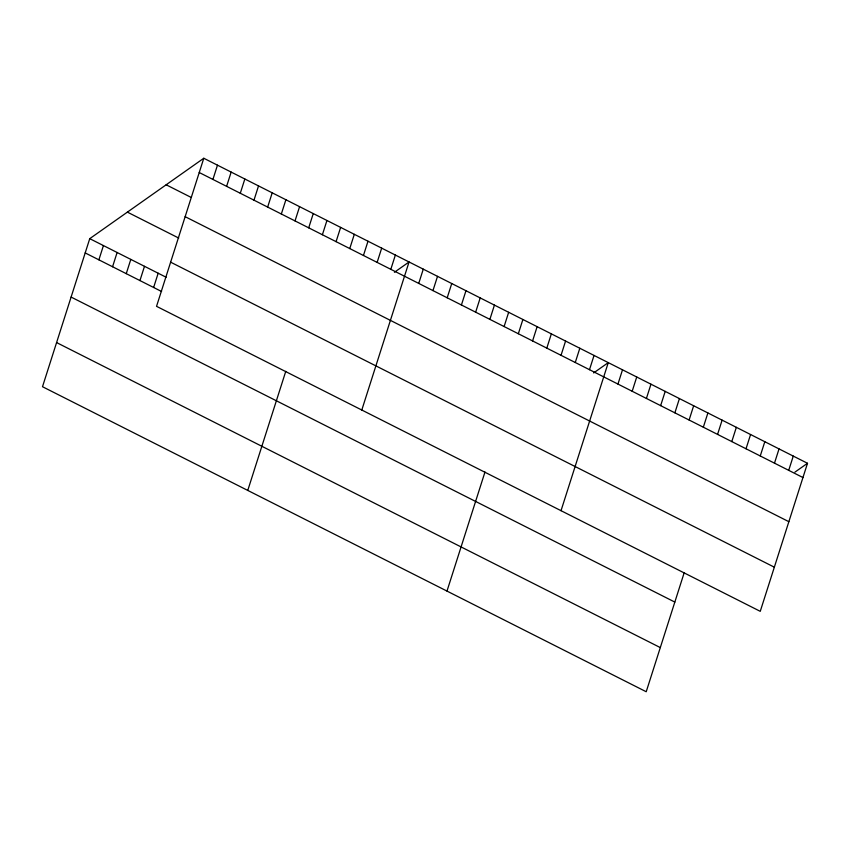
<?xml version="1.0" encoding="UTF-8"?>
<svg xmlns="http://www.w3.org/2000/svg" width="850" height="850" viewBox="0 0 850 850"><rect width="100%" height="100%" fill="white"/><g stroke="black" fill="none" stroke-linecap="round" stroke-linejoin="round"><path stroke-width="1.27" d="M203.788 158.259L156.538 306.329L760.251 611.341L807.5 463.282L203.788 158.259L89.749 238.659L42.5 386.718L646.213 691.741L684.218 572.656M98.887 259.824L103.434 245.576M112.572 266.741L117.119 252.482M126.257 273.658L130.804 259.399M139.942 280.574L144.489 266.316M153.627 287.481L158.174 273.222M212.925 179.435L217.472 165.176M226.61 186.341L231.157 172.083M240.295 193.258L244.843 178.999M253.98 200.175L258.527 185.916M267.654 207.081L272.212 192.822M281.339 213.998L285.897 199.739M295.024 220.915L299.582 206.656M308.709 227.832L313.257 213.573M322.394 234.738L326.942 220.479M247.764 490.429L285.77 371.344M336.079 241.655L340.627 227.396M349.764 248.572L354.312 234.313M363.449 255.478L367.997 241.219M377.134 262.395L381.682 248.136M390.819 269.312L395.367 255.053M361.792 410.029L409.052 261.97L394.421 272.287M418.731 283.411L423.279 269.152M432.958 290.604L437.516 276.346M447.196 297.797L451.743 283.539M461.422 304.98L465.97 290.721M475.649 312.173L480.207 297.914M489.887 319.366L494.434 305.108M504.114 326.549L508.661 312.29M518.341 333.742L522.888 319.483M446.983 591.09L484.989 471.994M532.578 340.935L537.126 326.676M546.805 348.118L551.352 333.859M561.032 355.311L565.579 341.052M575.269 362.504L579.817 348.245M589.496 369.686L594.044 355.428M561.021 510.691L608.271 362.621L593.64 372.938M617.95 384.072L622.508 369.814M632.188 391.255L636.735 376.996M646.414 398.448L650.962 384.189M660.641 405.641L665.199 391.382M674.879 412.824L679.426 398.565M689.106 420.017L693.653 405.758M703.332 427.21L707.891 412.951M717.57 434.392L722.117 420.144M731.797 441.586L736.344 427.327M746.024 448.779L750.582 434.52M760.261 455.972L764.809 441.713M774.488 463.154L779.036 448.896M788.715 470.348L793.273 456.089M794.952 472.122L807.5 463.282M199.24 172.518L802.952 477.541M166.154 184.79L191.25 197.466M185.151 216.676L788.853 521.688M127.383 212.128L178.702 238.053M170.627 262.172L774.339 567.184M89.749 238.659L166.154 277.259M85.202 252.917L161.606 291.518M71.113 297.075L674.826 602.087M56.589 342.571L660.301 647.583"/></g></svg>
